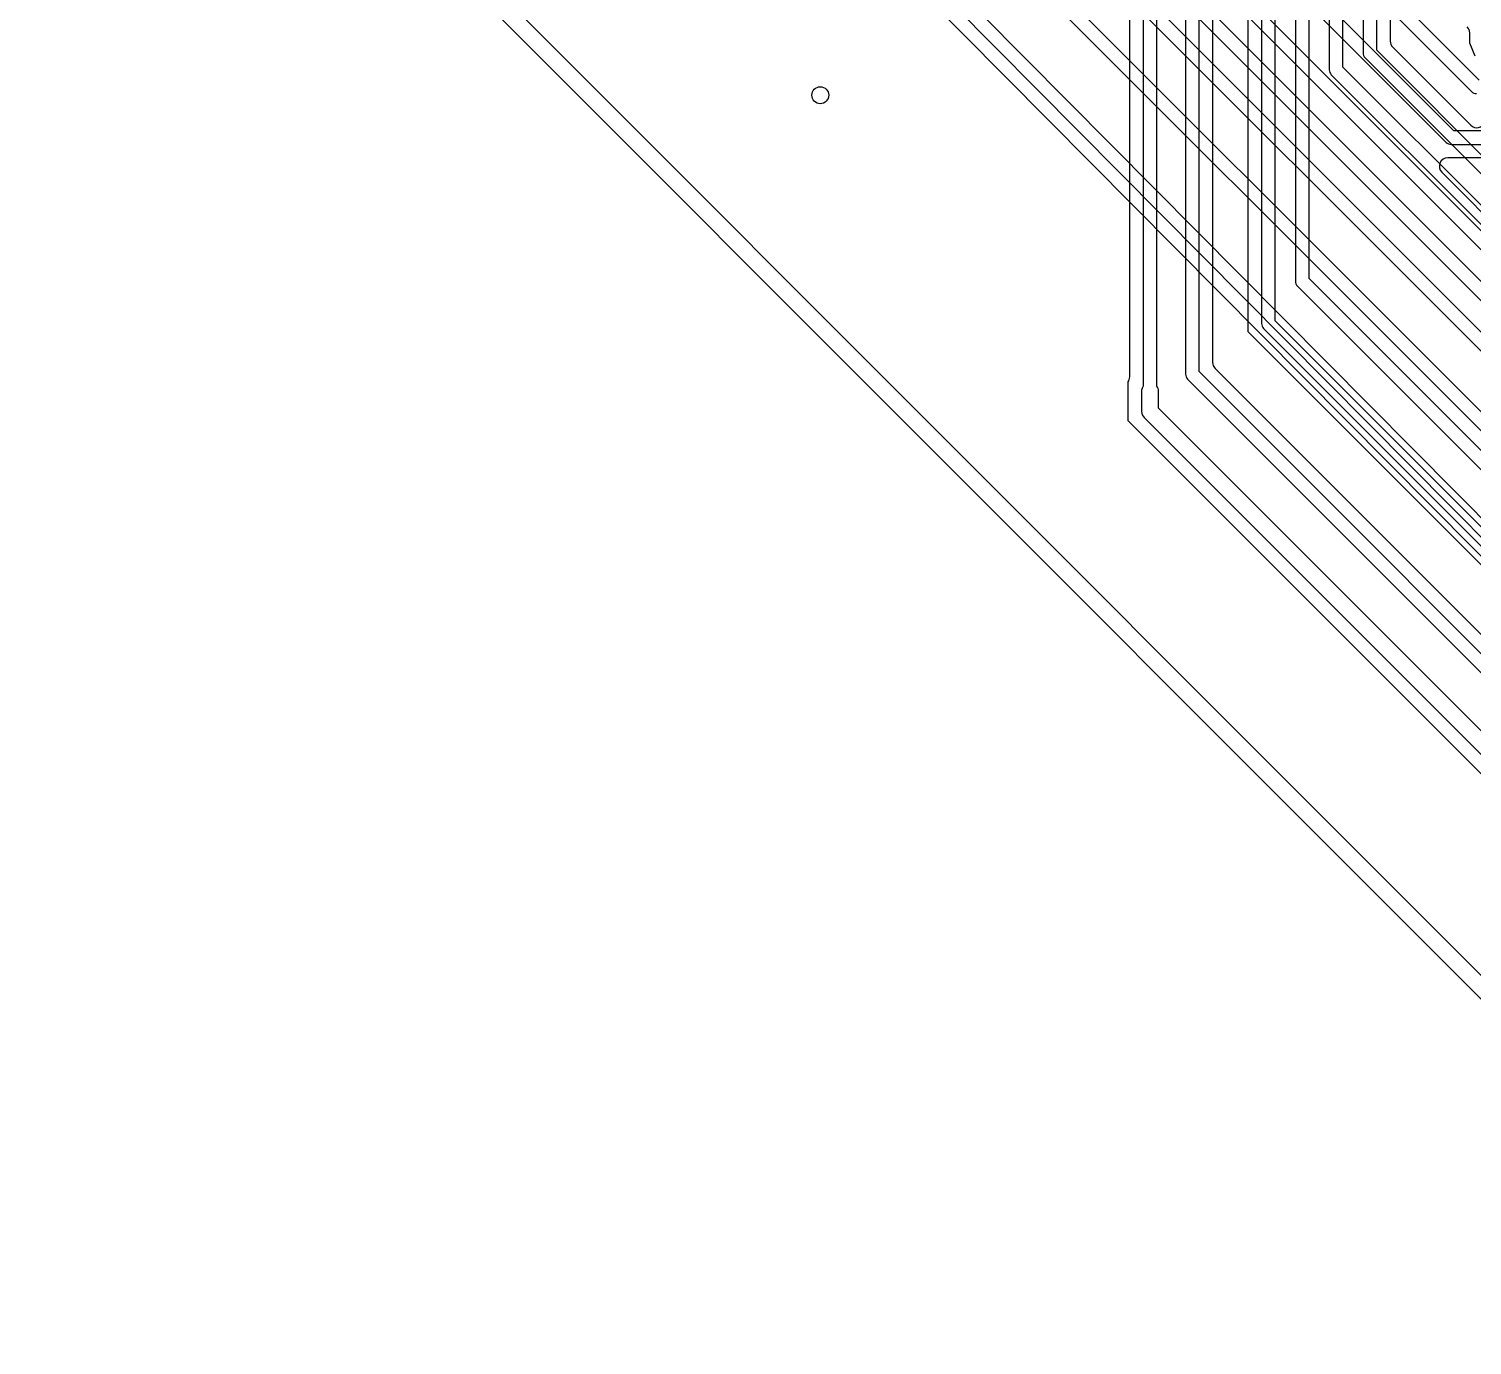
# Model space of a CAD drawing. Header units: millimetres. Extents: x -12.6 to 79.4, y -27 to 65.1.
# Drawn here: x -12.65 to 9.03, y -27.03 to -7.26 of the extents above; entities that cross this region are included whole.
import ezdxf

# ---------------------------------------------------------------- set-up
doc = ezdxf.new("R2010")
doc.units = ezdxf.units.MM

msp = doc.modelspace()

# ---------------------------------------------------------------- linework, layer by layer
at = {"layer": '16_copper'}
for points in [[(9.44, -9.423), (7.595, -7.578), (7.595, 8.128, 0.198912), (7.565, 8.2), (6.041, 9.724, 0.198912), (5.969, 9.754), (-7.432, 9.754, 0.943616), (-8.072, 9.587), (-8.06, 9.546, 0.722243), (-7.432, 9.55), (5.927, 9.55), (7.391, 8.086), (7.391, -7.62, 0.198912), (7.421, -7.692), (9.326, -9.597, 0.198912)], [(9.313, -10.058), (7.087, -7.832), (7.087, 7.747, 0.198912), (7.057, 7.819), (5.914, 8.962, 0.198912), (5.842, 8.992), (-8.067, 8.992, 0.943616), (-8.707, 8.825), (-8.695, 8.784, 0.722243), (-8.067, 8.788), (5.8, 8.788), (6.883, 7.705), (6.883, -7.874, 0.198912), (6.913, -7.946), (9.199, -10.232, 0.198912)], [(12.234, -16.662), (6.579, -11.007), (6.579, 7.239, 0.198912), (6.549, 7.311), (5.66, 8.2, 0.198912), (5.588, 8.23), (-8.702, 8.23, 0.943616), (-9.342, 8.063), (-9.33, 8.022, 0.722243), (-8.702, 8.026), (5.546, 8.026), (6.375, 7.197), (6.375, -11.049, 0.198912), (6.405, -11.121), (12.12, -16.836, 0.198912)], [(7.798, 8.254), (7.798, -7.441, 0.198912), (7.835, -7.531), (9.01, -8.706, 0.534515), (9.217, -8.664)], [(11.642, -17.213), (6.071, -11.642), (6.071, 6.731, 0.198912), (6.041, 6.803), (5.279, 7.565, 0.198912), (5.207, 7.595), (-9.337, 7.595, 0.943616), (-9.977, 7.428), (-9.965, 7.387, 0.722243), (-9.337, 7.391), (5.165, 7.391), (5.867, 6.689), (5.867, -11.684, 0.198912), (5.897, -11.756), (11.498, -17.357)], [(11.215, -17.361), (5.664, -11.81), (5.664, 6.552, 0.198912)], [(11.218, -18.694), (4.928, -12.404), (4.928, 4.953, 0.198912), (4.898, 5.025), (4.009, 5.914, 0.198912), (3.937, 5.944), (-10.607, 5.944, 0.943616), (-11.247, 5.777), (-11.235, 5.736, 0.722243), (-10.607, 5.74), (3.895, 5.74), (4.724, 4.911), (4.724, -12.446, 0.198912), (4.754, -12.518), (11.104, -18.868, 0.198912)], [(10.218, -18.852), (4.318, -12.952), (4.318, -12.7, 0.161412), (4.293, -12.624), (4.293, 4.318, 0.198912), (4.263, 4.39), (3.501, 5.152, 0.198912), (3.429, 5.182), (-11.242, 5.182, 0.943616), (-11.882, 5.015), (-11.87, 4.974, 0.722243), (-11.242, 4.978), (3.387, 4.978), (4.089, 4.276), (4.089, -12.625), (4.078, -12.642, 0.120111), (4.064, -12.7), (4.064, -13.005, 0.198912), (4.101, -13.095), (10.038, -19.032)], [(5.131, 5.079), (5.131, -12.267, 0.198912), (5.168, -12.357), (11.265, -18.454, 0.198912)], [(9.767, -19.048), (3.861, -13.142), (3.861, -12.56, 0.160537), (3.886, -12.485), (3.886, 4.139, 0.198912)], [(9.073, -7.668), (8.992, -7.472), (8.992, -7.316, 0.198912), (8.954, -7.226)]]:
    msp.add_lwpolyline(points, format="xyb", dxfattribs=at)
msp.add_lwpolyline([(-10.32, -1.972), (12.452, -24.766)], dxfattribs=at)
at = {"layer": '1_copper'}
for points in [[(10.05, -12.7), (-4.344, 1.693), (-4.344, 10.761), (-4.335, 10.761), (-4.335, 11.461), (-4.555, 11.461), (-4.555, 10.761), (-4.547, 10.761), (-4.547, 1.651, 0.198912), (-4.517, 1.579), (9.908, -12.846)], [(9.44, -11.328), (-3.944, 2.055), (-3.944, 10.761), (-3.935, 10.761), (-3.935, 11.461), (-4.155, 11.461), (-4.155, 10.761), (-4.147, 10.761), (-4.147, 2.013, 0.198912), (-4.117, 1.941), (9.326, -11.502, 0.198912)], [(9.597, -10.723), (-3.544, 2.417), (-3.544, 10.761), (-3.535, 10.761), (-3.535, 11.461), (-3.755, 11.461), (-3.755, 10.761), (-3.747, 10.761), (-3.747, 2.375, 0.198912), (-3.717, 2.303), (9.423, -10.837, 0.078056)], [(9.135, -8.026), (-3.15, 4.233), (-3.15, 10.761), (-3.135, 10.761), (-3.135, 11.461), (-3.355, 11.461), (-3.355, 10.761), (-3.353, 10.761), (-3.353, 4.191, 0.199178), (-3.323, 4.119), (9.021, -8.2, 0.198647), (9.093, -8.23)], [(9.691, -15.709), (-5.653, -0.241), (-5.657, -0.237), (-5.661, -0.233, 0.116585), (-5.723, -0.205), (-5.918, -0.01, 0.848987), (-6.155, 0.079), (-6.542, -0.591), (-7.171, -1.22), (-7.942, -1.665), (-8.801, -1.895), (-9.69, -1.895), (-10.197, -1.76, 0.767147), (-10.32, -1.972), (12.452, -24.766)], [(-5.607, 0.002), (9.961, -15.693, 0.199964)], [(10.278, -14.122), (0.77, -4.614, 0.954416), (0.161, -4.247), (0.138, -4.287, 0.730922), (0.626, -4.758), (10.164, -14.296, 0.198912)], [(9.19, -9.195), (8.662, -9.195, 0.668179), (8.573, -9.412), (9.611, -10.45, 0.111434)]]:
    msp.add_lwpolyline(points, format="xyb", dxfattribs=at)
msp.add_lwpolyline([(10.075, -15.519), (-5.461, 0.143)], dxfattribs=at)
msp.add_lwpolyline([(9.798, -9.24, 1), (9.659, -8.54), (9.614, -8.553, 0.243103), (9.387, -8.788), (8.754, -8.788), (2.675, -2.709, 0.954416), (2.066, -2.342), (2.043, -2.382, 0.730922), (2.531, -2.853), (8.64, -8.962, 0.198912), (8.712, -8.992), (9.387, -8.992), (9.391, -9.005), (9.409, -9.048), (9.432, -9.088), (9.46, -9.125), (9.493, -9.158), (9.53, -9.186), (9.571, -9.21), (9.614, -9.227), (9.659, -9.24), (9.705, -9.246), (9.752, -9.246)], format="xyb", close=True, dxfattribs=at)
at = {"layer": 'drills_via_1_16'}
msp.add_circle((-0.762, -8.255), 0.127, dxfattribs=at)
at = {"layer": 'outline'}
msp.add_lwpolyline([(-12.649, 36.735), (-12.649, 1.367), (-12.649, 1.367), (-12.637, 1.079), (-12.599, 0.793), (-12.537, 0.512), (-12.45, 0.237), (-12.34, -0.029), (-12.207, -0.284), (-12.052, -0.527), (-11.877, -0.756), (-11.683, -0.967), (13.384, -26.057), (13.596, -26.252), (13.824, -26.428), (14.067, -26.582), (14.323, -26.716), (14.589, -26.826), (14.864, -26.913), (15.145, -26.975), (15.43, -27.013), (15.718, -27.026), (15.72, -27.026), (51.081, -27.026)], dxfattribs=at)

doc.saveas('drawing.dxf')
